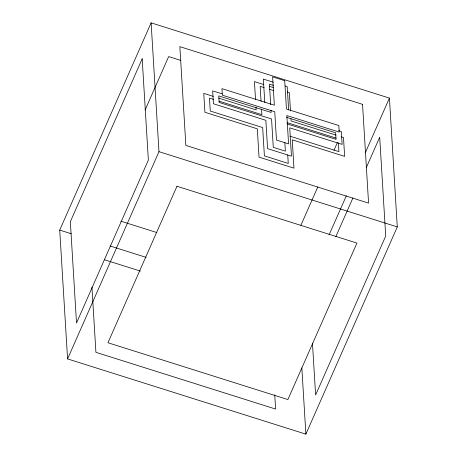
<?xml version="1.0" encoding="UTF-8"?>
<svg xmlns="http://www.w3.org/2000/svg" width="457" height="457" viewBox="0 0 457 457"><rect width="100%" height="100%" fill="white"/><g stroke="black" fill="none" stroke-linecap="round" stroke-linejoin="round"><path stroke-width="0.69" d="M59.718 230.088L151.118 22.85L389.421 98.089L397.282 226.912L305.882 434.15L67.579 358.911L59.718 230.088L71.292 233.744M145.092 110.034L168.667 56.588L180.892 60.45M67.579 358.911L158.979 151.673L151.118 22.85M300.883 225.312L317.844 186.856M333.947 150.353L337.392 142.533M329.063 234.944L346.309 195.842M365.28 152.832L389.421 98.089M335.729 236.909L352.97 197.824M366.183 167.856L379.687 137.243L385.719 236.046L315.61 394.997L312.445 343.104M273.292 82.226L263.346 79.084L264.774 102.454M285.219 85.99L287.207 86.619L288.635 109.988M273.457 85.396L269.424 84.122L270.675 104.659M263.838 84.568L254.429 81.597L255.509 99.3M269.207 86.264L273.24 87.538M287.35 91.994L289.361 92.628L290.486 111.04M264.123 87.595L260.147 86.339L261.056 101.208M269.43 89.269L273.406 90.526M222.205 93.874L212.676 90.869L213.465 103.768L265.865 120.311L267.591 148.639L291.452 156.168L289.727 127.846L342.122 144.389L341.333 131.49L338.614 130.628M286.653 117.34L335.644 132.81L336.044 139.351L287.047 123.881M213.288 96.387L203.759 93.382L204.913 112.268L257.314 128.811L259.039 157.134L293.971 168.165L292.246 139.836L344.641 156.38L343.487 137.5L341.448 136.854M218.732 98.106L256.16 109.926L255.989 107.092M336.004 135.135L291.092 120.956L290.96 118.831M213.562 99.409L209.477 98.124L210.266 111.022L262.666 127.566L264.392 155.888L288.253 163.423L287.733 154.929M219.006 101.128L261.878 114.667L261.53 109M287.099 122.63L336.095 138.1M289.927 136.175L338.923 151.644L338.386 142.818M158.979 151.673L397.282 226.912M120.837 221.182L156.842 232.55M110.103 245.992L146.189 257.388M104.287 259.696L140.362 271.087M301.843 367.959L305.882 434.15M284.86 142.635L285.374 151.136L273.28 147.314L271.555 118.986L219.154 102.442L218.754 95.907L271.155 112.451L271.024 110.326M274.737 394.871L275.605 409.055L95.919 352.318L91.943 287.093M142.184 58.799L70.338 221.696L76.513 322.962L148.359 160.064L142.184 58.799M176.968 186.256L107.943 342.75L287.893 399.567L356.917 243.073L176.968 186.256M362.544 104.339L179.835 46.654L185.862 145.423L368.571 203.108L362.544 104.339M284.717 80.689L272.623 76.873L274.354 105.196L221.953 88.652L222.353 95.193L274.754 111.737L276.479 140.059L288.573 143.881L286.847 115.552L339.243 132.096L338.848 125.561L286.448 109.017L284.717 80.689"/></g></svg>
